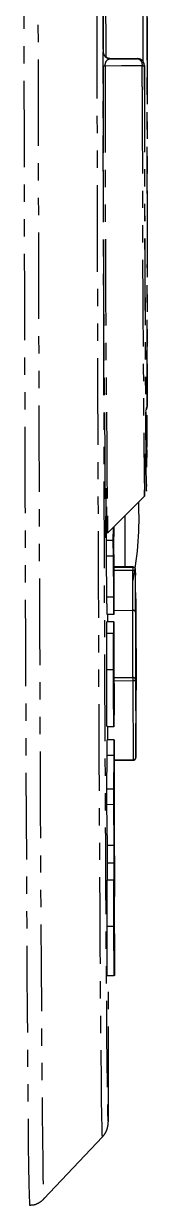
# Model space of a CAD drawing. Header units: millimetres. Extents: x 2384 to 4064, y 886 to 2074.
# Drawn here: x 3424.7 to 3433.8, y 1116.4 to 1203.1 of the extents above; entities that cross this region are included whole.
import ezdxf

# ---------------------------------------------------------------- set-up
doc = ezdxf.new("R2010")
doc.units = ezdxf.units.MM
doc.linetypes.add('PHANTOM', pattern=[12.7, 6.35, -1.27, 1.27, -1.27, 1.27, -1.27])

msp = doc.modelspace()

# ---------------------------------------------------------------- linework, layer by layer
at = {"color": 7, "linetype": 'PHANTOM', "lineweight": 25}
for p, q in [((3430.552, 1201.065), (3430.571, 1201.073)), ((3431.072, 1200.573), (3431.053, 1200.566)), ((3433.069, 1200.576), (3431.072, 1200.573)), ((3433.06, 1200.572), (3433.069, 1200.576)), ((3433.416, 1198.504), (3433.413, 1200.041)), ((3433.569, 1200.076), (3433.56, 1200.073)), ((3433.765, 1177.295), (3433.773, 1175.057)), ((3433.737, 1174.415), (3433.754, 1174.289)), ((3433.762, 1172.051), (3433.754, 1174.289)), ((3430.874, 1165.758), (3433.576, 1168.47)), ((3433.576, 1168.47), (3433.574, 1168.474)), ((3430.791, 1165.213), (3430.812, 1167.684)), ((3431.291, 1165.213), (3431.299, 1166.185)), ((3431.313, 1166.143), (3431.311, 1165.889)), ((3431.311, 1165.889), (3431.317, 1162.521)), ((3431.321, 1166.207), (3431.322, 1165.496)), ((3430.728, 1165.404), (3430.727, 1165.405)), ((3430.793, 1164.068), (3430.791, 1165.213)), ((3431.291, 1165.213), (3430.791, 1165.213)), ((3431.293, 1164.069), (3431.291, 1165.213)), ((3431.309, 1165.718), (3431.297, 1164.353)), ((3431.314, 1162.728), (3431.309, 1165.718)), ((3431.321, 1165.496), (3431.311, 1165.496)), ((3431.322, 1165.496), (3431.321, 1165.496)), ((3431.293, 1164.069), (3430.793, 1164.068)), ((3430.823, 1161.06), (3430.793, 1164.068)), ((3431.323, 1161.061), (3431.293, 1164.069)), ((3431.297, 1164.353), (3431.314, 1162.728)), ((3432.726, 1163.267), (3431.315, 1163.265)), ((3431.315, 1163.261), (3432.725, 1163.264)), ((3432.725, 1163.264), (3432.726, 1163.267)), ((3432.725, 1163.01), (3431.316, 1163.008)), ((3431.326, 1162.864), (3431.316, 1162.864)), ((3431.325, 1162.863), (3431.316, 1162.863)), ((3431.317, 1162.521), (3431.319, 1162.28)), ((3431.325, 1162.863), (3431.326, 1162.864)), ((3431.326, 1162.864), (3431.332, 1159.775)), ((3431.323, 1161.061), (3430.823, 1161.06)), ((3432.936, 1160.889), (3432.928, 1155.374)), ((3432.936, 1160.889), (3432.937, 1160.889)), ((3432.936, 1160.606), (3432.938, 1160.606)), ((3432.937, 1160.889), (3432.938, 1160.606)), ((3431.33, 1159.774), (3430.83, 1159.773)), ((3430.882, 1159.243), (3430.881, 1159.773)), ((3431.332, 1159.775), (3431.33, 1159.774)), ((3431.331, 1160.083), (3432.727, 1160.086)), ((3432.72, 1155.153), (3432.727, 1160.086)), ((3432.928, 1159.945), (3432.921, 1155.012)), ((3432.938, 1160.465), (3432.935, 1157.919)), ((3432.935, 1160.465), (3432.938, 1160.465)), ((3431.318, 1159.244), (3430.818, 1159.243)), ((3430.818, 1159.243), (3430.82, 1159.243)), ((3430.82, 1158.392), (3430.818, 1159.243)), ((3431.32, 1159.244), (3430.82, 1159.243)), ((3431.323, 1156.281), (3431.318, 1159.244)), ((3431.318, 1159.244), (3431.32, 1159.244)), ((3430.804, 1158.389), (3430.81, 1158.392)), ((3431.304, 1158.39), (3430.804, 1158.389)), ((3431.31, 1158.393), (3430.81, 1158.392)), ((3431.304, 1158.39), (3431.31, 1158.393)), ((3431.31, 1158.393), (3431.311, 1157.707)), ((3431.326, 1158.537), (3431.334, 1158.54)), ((3431.334, 1158.54), (3431.335, 1157.959)), ((3431.335, 1157.959), (3431.334, 1157.414)), ((3431.33, 1157.165), (3431.328, 1157.165)), ((3432.934, 1157.495), (3432.93, 1154.949)), ((3432.931, 1157.495), (3432.934, 1157.495)), ((3432.932, 1157.919), (3432.935, 1157.919)), ((3432.934, 1157.495), (3432.947, 1154.737)), ((3432.935, 1157.919), (3432.948, 1155.161)), ((3432.954, 1157.283), (3432.946, 1151.767)), ((3432.952, 1157.707), (3432.948, 1155.161)), ((3432.951, 1157.424), (3432.953, 1157.424)), ((3432.951, 1157.283), (3432.954, 1157.283)), ((3432.952, 1157.707), (3432.953, 1157.424)), ((3432.952, 1157.707), (3432.952, 1157.707)), ((3431.325, 1156.281), (3431.323, 1156.281)), ((3431.307, 1155.714), (3430.807, 1155.714)), ((3431.34, 1155.151), (3432.72, 1155.153)), ((3432.721, 1154.9), (3431.34, 1154.897)), ((3432.928, 1155.232), (3432.93, 1154.949)), ((3432.93, 1154.949), (3432.93, 1154.949)), ((3432.947, 1154.737), (3432.944, 1152.192)), ((3432.945, 1155.161), (3432.948, 1155.161)), ((3432.949, 1149.284), (3432.956, 1154.217)), ((3432.944, 1152.05), (3432.945, 1151.767)), ((3431.331, 1151.536), (3430.831, 1151.536)), ((3430.897, 1150.581), (3430.895, 1151.536)), ((3432.945, 1151.767), (3432.946, 1151.767)), ((3431.346, 1150.582), (3430.846, 1150.581)), ((3430.846, 1150.581), (3430.848, 1150.581)), ((3431.348, 1150.582), (3430.848, 1150.581)), ((3431.346, 1150.582), (3431.348, 1150.582)), ((3431.348, 1150.582), (3431.353, 1147.249)), ((3430.822, 1146.965), (3430.843, 1149.436)), ((3431.343, 1149.437), (3430.843, 1149.436)), ((3431.322, 1146.966), (3431.343, 1149.437)), ((3431.35, 1149.116), (3432.749, 1149.118)), ((3431.35, 1149.082), (3432.749, 1149.084)), ((3431.345, 1147.895), (3431.342, 1147.641)), ((3431.342, 1147.641), (3431.348, 1144.273)), ((3431.322, 1146.966), (3430.822, 1146.965)), ((3430.824, 1145.82), (3430.822, 1146.965)), ((3431.324, 1145.821), (3431.322, 1146.966)), ((3431.34, 1147.471), (3431.328, 1146.106)), ((3431.346, 1144.48), (3431.34, 1147.471)), ((3431.352, 1147.248), (3431.343, 1147.248)), ((3431.353, 1147.249), (3431.352, 1147.248)), ((3431.324, 1145.821), (3430.824, 1145.82)), ((3430.855, 1142.812), (3430.824, 1145.82)), ((3431.355, 1142.813), (3431.324, 1145.821)), ((3431.328, 1146.106), (3431.346, 1144.48)), ((3431.357, 1144.616), (3431.347, 1144.616)), ((3431.358, 1144.616), (3431.347, 1144.616)), ((3431.348, 1144.273), (3431.351, 1144.032)), ((3431.357, 1144.616), (3431.358, 1144.616)), ((3431.358, 1144.616), (3431.367, 1139.534)), ((3431.355, 1142.813), (3430.855, 1142.812)), ((3431.362, 1141.536), (3430.862, 1141.535)), ((3431.342, 1140.283), (3430.842, 1140.282)), ((3431.357, 1139.487), (3431.36, 1140.118)), ((3431.367, 1139.534), (3431.363, 1138.558)), ((3431.355, 1138.076), (3431.355, 1138.076)), ((3431.363, 1138.558), (3431.36, 1137.945)), ((3431.34, 1136.871), (3430.84, 1136.87)), ((3430.846, 1133.258), (3430.84, 1136.87)), ((3431.346, 1133.259), (3431.34, 1136.871)), ((3431.358, 1135.484), (3431.357, 1136.301)), ((3431.359, 1136.276), (3431.36, 1135.485)), ((3431.371, 1136.336), (3431.372, 1136.337)), ((3431.372, 1136.337), (3431.377, 1133.271)), ((3431.345, 1135.478), (3431.358, 1135.484)), ((3431.36, 1135.485), (3431.368, 1135.488)), ((3431.368, 1135.488), (3431.36, 1135.488)), ((3431.37, 1134.116), (3431.351, 1134.108)), ((3431.346, 1133.259), (3430.846, 1133.258)), ((3430.944, 1123.196), (3430.927, 1133.258)), ((3431.348, 1133.259), (3431.346, 1133.259)), ((3431.377, 1133.271), (3431.376, 1133.271)), ((3426.186, 1116.878), (3430.502, 1121.442))]:
    msp.add_line(p, q, dxfattribs=at)
at = {"color": 7, "linetype": 'PHANTOM', "lineweight": 25, "flags": 128}
for points in [[(3425.177, 1116.411), (3425.176, 1116.411), (3425.159, 1116.591), (3425.14, 1117.127), (3425.121, 1118.015), (3425.102, 1119.252), (3425.083, 1120.834), (3425.063, 1122.752), (3425.043, 1125.001), (3425.023, 1127.569), (3425.004, 1130.448), (3424.984, 1133.624), (3424.964, 1137.086), (3424.945, 1140.818), (3424.926, 1144.806), (3424.907, 1149.033), (3424.889, 1153.482), (3424.872, 1158.135), (3424.855, 1162.972), (3424.839, 1167.974), (3424.823, 1173.12), (3424.809, 1178.389), (3424.795, 1183.759), (3424.782, 1189.21), (3424.77, 1194.717), (3424.76, 1200.259), (3424.75, 1205.812), (3424.742, 1211.355), (3424.734, 1216.864), (3424.728, 1222.317), (3424.724, 1227.691), (3424.72, 1232.965), (3424.718, 1238.116), (3424.717, 1243.124), (3424.717, 1247.968), (3424.718, 1252.628), (3424.721, 1257.086), (3424.725, 1261.322), (3424.73, 1265.32), (3424.737, 1269.063), (3424.744, 1272.536), (3424.753, 1275.724), (3424.763, 1278.614), (3424.774, 1281.196), (3424.786, 1283.457), (3424.799, 1285.389), (3424.813, 1286.984), (3424.828, 1288.235), (3424.844, 1289.137), (3424.86, 1289.687), (3424.877, 1289.882), (3424.878, 1289.882)], [(3425.89, 1289.418), (3425.888, 1289.418), (3425.871, 1289.224), (3425.854, 1288.677), (3425.839, 1287.78), (3425.824, 1286.536), (3425.81, 1284.949), (3425.797, 1283.028), (3425.785, 1280.779), (3425.774, 1278.211), (3425.764, 1275.336), (3425.756, 1272.165), (3425.748, 1268.711), (3425.741, 1264.988), (3425.736, 1261.012), (3425.732, 1256.798), (3425.73, 1252.365), (3425.728, 1247.729), (3425.728, 1242.911), (3425.729, 1237.93), (3425.731, 1232.806), (3425.735, 1227.561), (3425.74, 1222.216), (3425.746, 1216.792), (3425.753, 1211.313), (3425.761, 1205.8), (3425.771, 1200.276), (3425.781, 1194.764), (3425.793, 1189.286), (3425.806, 1183.865), (3425.819, 1178.523), (3425.834, 1173.283), (3425.849, 1168.164), (3425.865, 1163.189), (3425.882, 1158.378), (3425.899, 1153.75), (3425.917, 1149.325), (3425.936, 1145.121), (3425.955, 1141.154), (3425.974, 1137.442), (3425.994, 1133.999), (3426.013, 1130.839), (3426.033, 1127.976), (3426.053, 1125.422), (3426.073, 1123.185), (3426.092, 1121.277), (3426.111, 1119.704), (3426.131, 1118.474), (3426.149, 1117.59), (3426.167, 1117.058), (3426.185, 1116.878), (3426.186, 1116.878)], [(3430.502, 1121.442), (3430.502, 1121.442), (3430.485, 1121.602), (3430.467, 1122.113), (3430.449, 1122.971), (3430.431, 1124.173), (3430.412, 1125.714), (3430.393, 1127.587), (3430.374, 1129.784), (3430.355, 1132.297), (3430.335, 1135.113), (3430.316, 1138.221), (3430.297, 1141.608), (3430.279, 1145.258), (3430.261, 1149.158), (3430.243, 1153.288), (3430.226, 1157.633), (3430.209, 1162.173), (3430.193, 1166.889), (3430.177, 1171.76), (3430.163, 1176.767), (3430.149, 1181.886), (3430.136, 1187.097), (3430.125, 1192.376), (3430.114, 1197.702), (3430.104, 1203.051), (3430.095, 1208.401), (3430.088, 1213.728), (3430.081, 1219.009), (3430.076, 1224.223), (3430.072, 1229.346), (3430.07, 1234.357), (3430.068, 1239.235), (3430.068, 1243.957), (3430.069, 1248.504), (3430.071, 1252.857), (3430.075, 1256.996), (3430.08, 1260.905), (3430.086, 1264.566), (3430.093, 1267.963), (3430.101, 1271.082), (3430.111, 1273.91), (3430.121, 1276.434), (3430.133, 1278.644), (3430.145, 1280.53), (3430.159, 1282.084), (3430.173, 1283.3), (3430.188, 1284.171), (3430.204, 1284.695), (3430.22, 1284.87), (3430.221, 1284.869)], [(3430.631, 1283.832), (3430.617, 1283.645), (3430.601, 1283.093), (3430.586, 1282.185), (3430.571, 1280.924), (3430.558, 1279.317), (3430.546, 1277.37), (3430.534, 1275.091), (3430.524, 1272.492), (3430.514, 1269.584), (3430.506, 1266.38), (3430.499, 1262.893), (3430.494, 1259.14), (3430.489, 1255.138), (3430.486, 1250.903), (3430.484, 1246.456), (3430.484, 1241.815), (3430.484, 1237.002), (3430.486, 1232.038), (3430.489, 1226.945), (3430.494, 1221.747), (3430.5, 1216.465), (3430.506, 1211.124), (3430.515, 1205.747), (3430.524, 1200.359), (3430.534, 1194.983), (3430.546, 1189.644), (3430.558, 1184.365), (3430.572, 1179.17), (3430.586, 1174.081), (3430.601, 1169.123), (3430.617, 1164.316), (3430.634, 1159.683), (3430.651, 1155.243), (3430.669, 1151.017), (3430.687, 1147.024), (3430.706, 1143.281), (3430.724, 1139.805), (3430.744, 1136.611), (3430.763, 1133.715), (3430.782, 1131.128), (3430.801, 1128.862), (3430.821, 1126.928), (3430.839, 1125.333), (3430.858, 1124.086), (3430.876, 1123.192), (3430.894, 1122.654), (3430.909, 1122.479)], [(3433.773, 1175.057), (3433.778, 1177.315), (3433.782, 1179.865), (3433.784, 1182.68), (3433.785, 1185.726), (3433.785, 1188.97), (3433.784, 1192.375), (3433.78, 1195.902), (3433.776, 1199.511), (3433.77, 1203.16), (3433.764, 1206.81), (3433.755, 1210.417), (3433.746, 1213.941), (3433.736, 1217.343), (3433.725, 1220.583), (3433.714, 1223.624), (3433.702, 1226.433), (3433.689, 1228.976), (3433.676, 1231.226)], [(3433.676, 1228.985), (3433.688, 1226.902), (3433.699, 1224.552), (3433.71, 1221.963), (3433.721, 1219.163), (3433.731, 1216.183), (3433.74, 1213.057), (3433.749, 1209.82), (3433.756, 1206.507), (3433.762, 1203.157), (3433.768, 1199.807), (3433.772, 1196.493), (3433.774, 1193.254), (3433.776, 1190.124), (3433.776, 1187.141), (3433.775, 1184.336), (3433.773, 1181.741), (3433.77, 1179.385), (3433.765, 1177.295)], [(3433.477, 1200.255), (3433.472, 1203.156), (3433.467, 1205.794)], [(3430.572, 1201.068), (3430.572, 1201.217), (3430.571, 1201.835), (3430.569, 1202.454), (3430.568, 1203.073), (3430.567, 1203.692), (3430.566, 1204.311), (3430.565, 1204.929), (3430.564, 1205.547)], [(3430.761, 1200.681), (3430.76, 1201.448), (3430.754, 1204.851), (3430.753, 1205.467)], [(3431.053, 1200.566), (3432.177, 1200.569), (3433.06, 1200.572)], [(3433.413, 1200.041), (3431.892, 1200.038), (3430.697, 1200.035)], [(3433.56, 1200.073), (3433.568, 1196.455), (3433.577, 1192.913), (3433.587, 1189.487), (3433.598, 1186.215), (3433.609, 1183.136), (3433.621, 1180.283), (3433.634, 1177.69), (3433.647, 1175.386), (3433.66, 1173.396), (3433.673, 1171.744), (3433.686, 1170.449), (3433.699, 1169.524), (3433.711, 1168.981), (3433.723, 1168.826), (3433.734, 1169.06), (3433.744, 1169.681), (3433.753, 1170.681), (3433.762, 1172.051)], [(3433.754, 1174.289), (3433.746, 1173.053), (3433.737, 1172.153), (3433.737, 1172.103)], [(3432.937, 1160.889), (3432.936, 1160.901), (3432.936, 1160.911), (3432.936, 1160.916), (3432.936, 1160.918), (3432.936, 1160.916), (3432.936, 1160.911), (3432.936, 1160.901), (3432.936, 1160.889)], [(3432.952, 1157.707), (3432.952, 1157.719), (3432.952, 1157.729), (3432.952, 1157.734), (3432.952, 1157.736), (3432.952, 1157.734), (3432.952, 1157.729), (3432.952, 1157.719), (3432.952, 1157.707)], [(3432.921, 1155.012), (3432.917, 1154.99), (3432.906, 1154.969), (3432.887, 1154.95), (3432.862, 1154.933), (3432.832, 1154.919), (3432.797, 1154.908), (3432.76, 1154.902), (3432.721, 1154.9)], [(3432.93, 1154.949), (3432.93, 1154.937), (3432.93, 1154.928), (3432.93, 1154.922), (3432.93, 1154.92), (3432.93, 1154.922), (3432.93, 1154.928), (3432.93, 1154.937), (3432.93, 1154.949)], [(3432.959, 1154.989), (3432.961, 1154.998), (3432.964, 1155.037)], [(3432.959, 1154.991), (3432.961, 1155), (3432.964, 1155.037)], [(3432.961, 1155.153), (3432.961, 1155.154), (3432.963, 1155.123), (3432.964, 1155.037)], [(3432.945, 1151.767), (3432.945, 1151.755), (3432.945, 1151.746), (3432.946, 1151.74), (3432.946, 1151.738), (3432.946, 1151.74), (3432.946, 1151.746), (3432.946, 1151.755), (3432.946, 1151.767)], [(3430.909, 1122.479), (3430.911, 1122.475), (3430.928, 1122.656), (3430.944, 1123.196)]]:
    msp.add_lwpolyline(points, dxfattribs=at)
at = {"color": 7, "linetype": 'PHANTOM', "lineweight": 25}
for centre, radius, start, end in [((3431.052, 1201.066), 0.5, 180.09864, 270.09834), ((3432.964, 1200.125), 0.457, 349.43053, 77.87658), ((3433.06, 1200.072), 0.5, 0.09864, 90.09834), ((6025.597, 1195.962), 2595.05, 179.910713, 180.674669), ((3430.68, 1199.738), 0.297, 86.61725, 115.90438), ((5800.947, 1195.092), 2370.254, 179.880493, 180.709083), ((3433.43, 1200.321), 0.28, 266.48606, 297.72202), ((5643.02, 1197.153), 2209.454, 179.924204, 180.667867), ((5967.589, 1196.811), 2534.173, 179.961707, 180.640675), ((3433.57, 1175.083), 0.205, 297.93947, 352.6439), ((3433.273, 1175.056), 0.5, 321.98455, 359.84206), ((3429.083, 1171.884), 4.659, 354.03002, 2.69916), ((3366.447, 1170.87), 67.172, 357.95233, 0.58995), ((3345.022, 1168.273), 85.754, 358.08312, 0.52304), ((3408.677, 1166.893), 24.5, 349.14935, 2.69032), ((5382.324, 1170.19), 1950.196, 180.09313, 180.203408), ((5401.439, 1170.239), 1969.308, 180.093574, 180.202875), ((3455.583, 1163.123), 22.858, 179.64804, 180.28338), ((3432.725, 1163.064), 0.2, 0.11705, 90.10991), ((3432.771, 1163.239), 0.234, 258.66718, 311.42285), ((2641.942, 1160.843), 790.786, 359.94516, 0.157059), ((2589.423, 1160.752), 843.505, 359.94516, 0.157059), ((2831.398, 1156.125), 601.568, 359.896412, 0.660921), ((3406.602, 1160.49), 26.336, 359.94466, 0.25233), ((3432.753, 1159.908), 0.179, 11.69361, 98.09412), ((3406.617, 1157.308), 26.336, 359.94466, 0.25233), ((3459.265, 1155.348), 26.336, 179.94466, 180.25233), ((3432.746, 1154.976), 0.179, 11.69361, 98.09412), ((3486.997, 1155.103), 54.276, 179.94747, 180.21494), ((5805.922, 1163.551), 2373.217, 180.208878, 180.348456), ((5784.046, 1163.583), 2351.141, 180.208878, 180.348456), ((3482.218, 1154.409), 49.263, 179.1351, 180.2239), ((3459.28, 1152.166), 26.336, 179.94466, 180.25233), ((3432.749, 1149.284), 0.2, 270.09849, 359.91832), ((3432.764, 1149.303), 0.186, 265.27935, 354.11296), ((3433.775, 1149.113), 1.026, 179.73008, 181.64408), ((3429.444, 1123.193), 1.5, 358.75998, 0.09872)]:
    msp.add_arc(centre, radius, start, end, dxfattribs=at)
for points, knots in [([(3430.55, 1200.006), (3430.55, 1200.089), (3430.549, 1200.254), (3430.549, 1200.557), (3430.55, 1200.838), (3430.551, 1201.03), (3430.552, 1201.053), (3430.552, 1201.065)], [0, 0, 0, 0, 0.125386, 0.251061, 0.500313, 0.750116, 1, 1, 1, 1]), ([(3431.072, 1200.573), (3431.001, 1200.582), (3430.893, 1200.595), (3430.763, 1200.674), (3430.709, 1200.731), (3430.683, 1200.759)], [0, 0, 0, 0, 0.49907, 0.762803, 1, 1, 1, 1]), ([(3430.697, 1200.035), (3430.697, 1200.057), (3430.696, 1200.099), (3430.705, 1200.183), (3430.728, 1200.28), (3430.769, 1200.371), (3430.836, 1200.471), (3430.932, 1200.549), (3431.012, 1200.56), (3431.053, 1200.566)], [0, 0, 0, 0, 0.04691, 0.093633, 0.194711, 0.311017, 0.43912, 0.713502, 1, 1, 1, 1]), ([(3433.28, 1200.529), (3433.249, 1200.542), (3433.181, 1200.569), (3433.108, 1200.573), (3433.069, 1200.576)], [0, 0, 0, 0, 0.455331, 1, 1, 1, 1]), ([(3433.569, 1200.076), (3433.564, 1200.13), (3433.555, 1200.221), (3433.493, 1200.35), (3433.407, 1200.456), (3433.321, 1200.506), (3433.28, 1200.529)], [0, 0, 0, 0, 0.294647, 0.501246, 0.766423, 1, 1, 1, 1]), ([(3430.773, 1176.019), (3430.77, 1176.019), (3430.762, 1176.019), (3430.752, 1176.013), (3430.75, 1176.005), (3430.75, 1175.999)], [0, 0, 0, 0, 0.217261, 0.447737, 1, 1, 1, 1]), ([(3431.321, 1165.496), (3431.32, 1165.613), (3431.32, 1165.846), (3431.319, 1166.127), (3431.318, 1166.199), (3431.318, 1166.205)], [0, 0, 0, 0, 0.479572, 0.956273, 1, 1, 1, 1]), ([(3431.319, 1162.28), (3431.32, 1162.19), (3431.322, 1162.03), (3431.323, 1161.986), (3431.324, 1161.966)], [0, 0, 0, 0, 0.560389, 1, 1, 1, 1]), ([(3431.324, 1161.966), (3431.324, 1161.974), (3431.325, 1161.989), (3431.326, 1162.325), (3431.325, 1162.659), (3431.325, 1162.863)], [0, 0, 0, 0, 0.280881, 0.558857, 1, 1, 1, 1]), ([(3430.83, 1159.773), (3430.83, 1159.963), (3430.829, 1160.344), (3430.826, 1160.751), (3430.824, 1160.943), (3430.823, 1161.06)], [0, 0, 0, 0, 0.277759, 0.558212, 1, 1, 1, 1]), ([(3431.33, 1159.774), (3431.33, 1159.964), (3431.329, 1160.345), (3431.326, 1160.752), (3431.324, 1160.943), (3431.323, 1161.061)], [0, 0, 0, 0, 0.277759, 0.558212, 1, 1, 1, 1]), ([(3431.32, 1159.244), (3431.32, 1159.132), (3431.321, 1158.909), (3431.322, 1158.661), (3431.324, 1158.531), (3431.325, 1158.534), (3431.326, 1158.537)], [0, 0, 0, 0, 0.186749, 0.372334, 0.559123, 1, 1, 1, 1]), ([(3430.807, 1155.714), (3430.806, 1156.219), (3430.805, 1157.122), (3430.804, 1158.002), (3430.804, 1158.389)], [0, 0, 0, 0, 0.559915, 1, 1, 1, 1]), ([(3431.307, 1155.714), (3431.306, 1156.22), (3431.305, 1157.123), (3431.304, 1158.003), (3431.304, 1158.39)], [0, 0, 0, 0, 0.559915, 1, 1, 1, 1]), ([(3431.311, 1157.707), (3431.31, 1157.617), (3431.309, 1157.438), (3431.308, 1156.938), (3431.308, 1156.266), (3431.309, 1155.841), (3431.309, 1155.627)], [0, 0, 0, 0, 0.280768, 0.559632, 0.779361, 1, 1, 1, 1]), ([(3431.328, 1157.165), (3431.328, 1157.161), (3431.327, 1157.154), (3431.325, 1157.093), (3431.324, 1156.725), (3431.325, 1156.43), (3431.325, 1156.281)], [0, 0, 0, 0, 0.281496, 0.561608, 0.779328, 1, 1, 1, 1]), ([(3431.337, 1155.497), (3431.337, 1155.739), (3431.336, 1156.219), (3431.334, 1156.847), (3431.332, 1157.136), (3431.33, 1157.155), (3431.33, 1157.165)], [0, 0, 0, 0, 0.281149, 0.559501, 0.77912, 1, 1, 1, 1]), ([(3431.334, 1157.414), (3431.336, 1157.033), (3431.338, 1156.352), (3431.339, 1155.581), (3431.34, 1155.241)], [0, 0, 0, 0, 0.559112, 1, 1, 1, 1]), ([(3430.831, 1151.536), (3430.828, 1151.579), (3430.824, 1151.665), (3430.817, 1152.563), (3430.811, 1154.062), (3430.808, 1155.163), (3430.807, 1155.714)], [0, 0, 0, 0, 0.280862, 0.560394, 0.779988, 1, 1, 1, 1]), ([(3431.331, 1151.536), (3431.328, 1151.58), (3431.324, 1151.666), (3431.317, 1152.564), (3431.311, 1154.063), (3431.308, 1155.163), (3431.307, 1155.714)], [0, 0, 0, 0, 0.280862, 0.560394, 0.779988, 1, 1, 1, 1]), ([(3431.309, 1155.627), (3431.31, 1155.392), (3431.311, 1154.921), (3431.314, 1154.093), (3431.318, 1153.44), (3431.323, 1153.092), (3431.326, 1153.061), (3431.328, 1153.045)], [0, 0, 0, 0, 0.12501, 0.249986, 0.498689, 0.74914, 1, 1, 1, 1]), ([(3431.328, 1153.045), (3431.329, 1153.06), (3431.332, 1153.088), (3431.336, 1153.37), (3431.338, 1153.962), (3431.338, 1154.79), (3431.338, 1155.261), (3431.337, 1155.497)], [0, 0, 0, 0, 0.250973, 0.501644, 0.750146, 0.874991, 1, 1, 1, 1]), ([(3431.34, 1155.241), (3431.341, 1154.644), (3431.342, 1153.746), (3431.342, 1152.77), (3431.34, 1152.054), (3431.336, 1151.602), (3431.332, 1151.558), (3431.331, 1151.536)], [0, 0, 0, 0, 0.24891, 0.374053, 0.49929, 0.749224, 1, 1, 1, 1]), ([(3430.843, 1149.436), (3430.844, 1149.538), (3430.846, 1149.679), (3430.847, 1150.148), (3430.846, 1150.436), (3430.846, 1150.581)], [0, 0, 0, 0, 0.560642, 0.779888, 1, 1, 1, 1]), ([(3431.343, 1149.437), (3431.344, 1149.539), (3431.346, 1149.68), (3431.347, 1150.149), (3431.346, 1150.437), (3431.346, 1150.582)], [0, 0, 0, 0, 0.560642, 0.779888, 1, 1, 1, 1]), ([(3431.348, 1148.137), (3431.347, 1148.113), (3431.346, 1148.071), (3431.345, 1147.949), (3431.345, 1147.895)], [0, 0, 0, 0, 0.559614, 1, 1, 1, 1]), ([(3431.352, 1147.248), (3431.352, 1147.368), (3431.351, 1147.608), (3431.35, 1147.939), (3431.349, 1148.124), (3431.348, 1148.133), (3431.348, 1148.137)], [0, 0, 0, 0, 0.281196, 0.560708, 0.779652, 1, 1, 1, 1]), ([(3431.355, 1143.718), (3431.356, 1143.726), (3431.357, 1143.741), (3431.357, 1144.078), (3431.357, 1144.411), (3431.357, 1144.616)], [0, 0, 0, 0, 0.2808814, 0.5588569, 1, 1, 1, 1]), ([(3431.351, 1144.032), (3431.352, 1143.942), (3431.353, 1143.782), (3431.355, 1143.738), (3431.355, 1143.718)], [0, 0, 0, 0, 0.560389, 1, 1, 1, 1]), ([(3430.862, 1141.535), (3430.861, 1141.723), (3430.86, 1142.1), (3430.858, 1142.505), (3430.856, 1142.695), (3430.855, 1142.812)], [0, 0, 0, 0, 0.277989, 0.558369, 1, 1, 1, 1]), ([(3431.362, 1141.536), (3431.361, 1141.724), (3431.36, 1142.101), (3431.358, 1142.506), (3431.356, 1142.696), (3431.355, 1142.813)], [0, 0, 0, 0, 0.277989, 0.558369, 1, 1, 1, 1]), ([(3430.86, 1140.282), (3430.861, 1140.416), (3430.862, 1140.623), (3430.862, 1141.087), (3430.862, 1141.386), (3430.862, 1141.535)], [0, 0, 0, 0, 0.484465, 0.741988, 1, 1, 1, 1]), ([(3431.36, 1140.118), (3431.361, 1140.28), (3431.362, 1140.521), (3431.362, 1141.026), (3431.362, 1141.366), (3431.362, 1141.536)], [0, 0, 0, 0, 0.500859, 0.750056, 1, 1, 1, 1]), ([(3430.84, 1136.87), (3430.839, 1137.274), (3430.838, 1138.08), (3430.837, 1139.071), (3430.838, 1139.723), (3430.839, 1140.195), (3430.841, 1140.247), (3430.842, 1140.282)], [0, 0, 0, 0, 0.250739, 0.500635, 0.625825, 0.750925, 1, 1, 1, 1]), ([(3431.34, 1136.871), (3431.339, 1137.276), (3431.338, 1138.079), (3431.337, 1139.068), (3431.338, 1139.72), (3431.339, 1140.062), (3431.34, 1140.246), (3431.341, 1140.27), (3431.342, 1140.283)], [0, 0, 0, 0, 0.2506607, 0.4979437, 0.6250501, 0.7485035, 0.8630456, 1, 1, 1, 1]), ([(3431.342, 1140.283), (3431.343, 1140.253), (3431.345, 1140.196), (3431.349, 1139.72), (3431.352, 1138.985), (3431.354, 1138.397), (3431.355, 1138.076)], [0, 0, 0, 0, 0.2597473, 0.4988551, 0.7262382, 1, 1, 1, 1]), ([(3431.355, 1138.076), (3431.355, 1138.237), (3431.355, 1138.551), (3431.356, 1139.062), (3431.357, 1139.315), (3431.357, 1139.487)], [0, 0, 0, 0, 0.254228, 0.496443, 1, 1, 1, 1]), ([(3431.345, 1138.774), (3431.344, 1138.755), (3431.343, 1138.728), (3431.342, 1138.48), (3431.341, 1138.191), (3431.341, 1137.823), (3431.342, 1137.269), (3431.342, 1136.827), (3431.343, 1136.535)], [0, 0, 0, 0, 0.248913, 0.377128, 0.499414, 0.62032, 0.749749, 1, 1, 1, 1]), ([(3431.357, 1136.301), (3431.356, 1136.622), (3431.355, 1137.106), (3431.354, 1137.721), (3431.352, 1138.124), (3431.35, 1138.442), (3431.348, 1138.725), (3431.346, 1138.754), (3431.345, 1138.774)], [0, 0, 0, 0, 0.25081, 0.377495, 0.500739, 0.621995, 0.75072, 1, 1, 1, 1]), ([(3431.36, 1137.945), (3431.359, 1137.769), (3431.358, 1137.549), (3431.358, 1137.123), (3431.358, 1136.763), (3431.358, 1136.472), (3431.359, 1136.276)], [0, 0, 0, 0, 0.500463, 0.628032, 0.749537, 1, 1, 1, 1]), ([(3431.343, 1136.535), (3431.343, 1136.359), (3431.344, 1136.006), (3431.344, 1135.654), (3431.345, 1135.478)], [0, 0, 0, 0, 0.500066, 1, 1, 1, 1]), ([(3431.368, 1135.488), (3431.369, 1135.48), (3431.37, 1135.471), (3431.371, 1135.626), (3431.371, 1135.72), (3431.371, 1135.953), (3431.371, 1136.183), (3431.371, 1136.336)], [0, 0, 0, 0, 0.500445, 0.5665268, 0.6257658, 0.7503222, 1, 1, 1, 1]), ([(3431.351, 1134.108), (3431.35, 1134.106), (3431.349, 1134.102), (3431.348, 1134.066), (3431.347, 1133.91), (3431.347, 1133.645), (3431.347, 1133.414), (3431.348, 1133.259)], [0, 0, 0, 0, 0.249787, 0.498689, 0.623422, 0.747972, 1, 1, 1, 1]), ([(3431.376, 1133.271), (3431.376, 1133.425), (3431.375, 1133.655), (3431.374, 1133.923), (3431.372, 1134.152), (3431.371, 1134.132), (3431.37, 1134.116)], [0, 0, 0, 0, 0.2507793, 0.3764347, 0.5002315, 1, 1, 1, 1]), ([(3430.508, 1121.461), (3430.562, 1121.519), (3430.682, 1121.651), (3430.786, 1121.861), (3430.85, 1122.034), (3430.885, 1122.173), (3430.905, 1122.291), (3430.916, 1122.399), (3430.927, 1122.572), (3430.936, 1122.81), (3430.942, 1123.09), (3430.944, 1123.161)], [0, 0, 0, 0, 0.023039, 0.051861, 0.077241, 0.106963, 0.156677, 0.245132, 0.41105, 0.851314, 1, 1, 1, 1]), ([(3425.178, 1116.436), (3425.282, 1116.438), (3425.55, 1116.443), (3425.909, 1116.631), (3426.17, 1116.839), (3426.255, 1116.963), (3426.273, 1116.989)], [0, 0, 0, 0, 0.23887, 0.610468, 0.918696, 1, 1, 1, 1])]:
    msp.add_open_spline(points, degree=3, knots=knots, dxfattribs=at)
msp.add_open_spline([(3430.683, 1200.759), (3430.651, 1200.806), (3430.587, 1200.901), (3430.577, 1201.016), (3430.571, 1201.073)], degree=3, dxfattribs=at)

doc.saveas('drawing.dxf')
